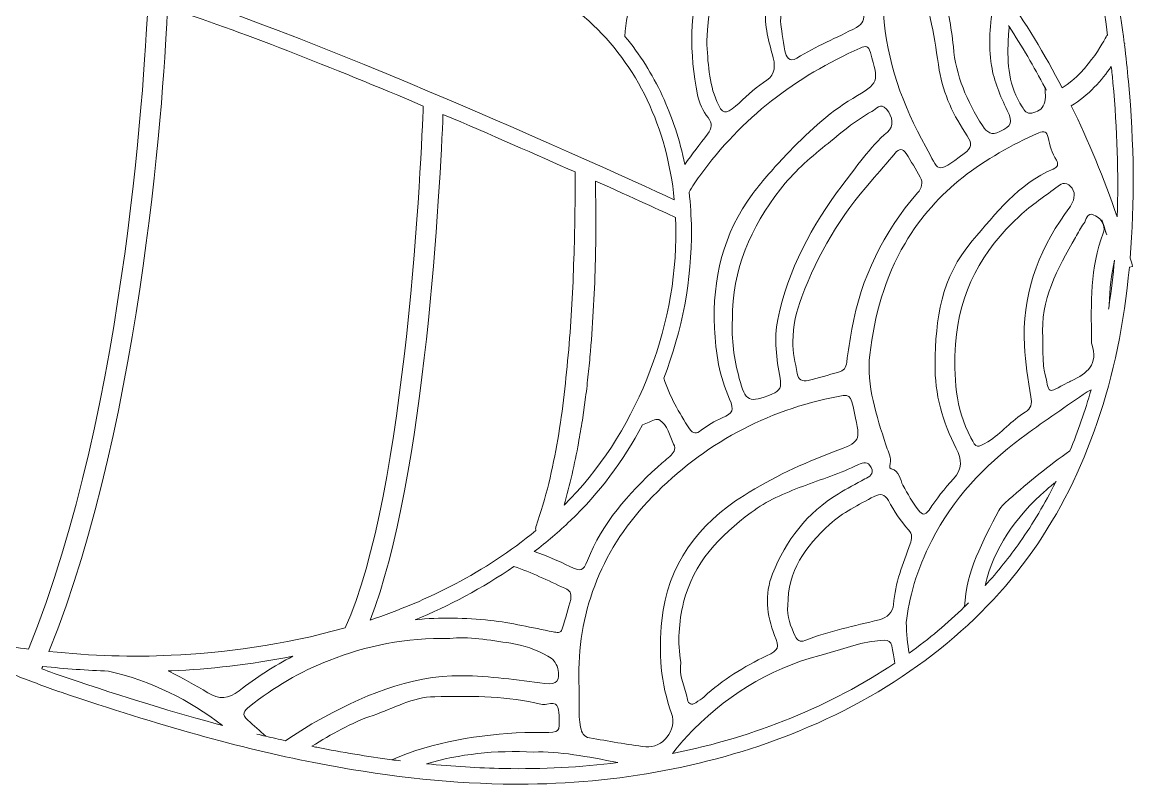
# Model space of a CAD drawing. Extents: x 783 to 8253, y -5949 to -71.
# Drawn here: x 4714 to 5233, y -1868 to -1513 of the extents above; entities that cross this region are included whole.
import ezdxf

# ---------------------------------------------------------------- set-up
doc = ezdxf.new("R2010")
doc.units = 0
doc.header["$MEASUREMENT"] = 0
doc.layers.add('Layer 1', color=7, linetype='Continuous')

# ---------------------------------------------------------------- blocks, each defined once
blk = doc.blocks.new('block 16')
at = {"layer": 'Layer 1', "lineweight": 0}
for points, knots in [([(5230.22, -1540.78), (5229.69, -1535.07), (5229.07, -1529.38), (5228.37, -1523.72), (5228.37, -1523.71), (5228.37, -1523.7), (5228.37, -1523.7), (5228.5, -1523.43), (5228.59, -1523.25), (5228.62, -1523.18), (5228.62, -1523.18), (5228.28, -1523.02), (5228.28, -1523.02), (5228.28, -1523.02), (5228.28, -1523.02), (5228.28, -1523.02), (5224, -1489.08), (5216.55, -1456.44), (5206.24, -1426.41), (5206.24, -1426.41), (5206.24, -1426.41), (5206.24, -1426.41), (5206.49, -1425.27), (5206.64, -1424.54), (5206.68, -1424.31), (5206.68, -1424.31), (5205.41, -1424.06), (5205.41, -1424.06), (5205.41, -1424.06), (5205.41, -1424.06), (5205.41, -1424.06), (5200.73, -1410.61), (5195.45, -1397.71), (5189.65, -1385.46), (5164.9, -1333.27), (5130.93, -1293.08), (5088.68, -1265.98), (5049.99, -1241.17), (5002.98, -1226.69), (4948.95, -1222.91), (4904.72, -1219.83), (4854.52, -1223.86), (4799.74, -1234.93), (4768.93, -1241.16), (4737.88, -1248.98), (4707.84, -1256.54), (4684.22, -1262.49), (4660.29, -1268.51), (4636.16, -1273.84), (4636.16, -1273.84), (4645.8, -1180.82), (4645.8, -1180.82), (4691.9, -1181.34), (4738.82, -1176.98), (4783.63, -1163.49), (4827.48, -1150.3), (4867.66, -1127.73), (4899.83, -1098.21), (4907.71, -1090.99), (4915, -1083.42), (4921.67, -1075.56), (4936.87, -1076.61), (4947.27, -1076.92), (4948.79, -1076.96), (4950.69, -1077.02), (4952.6, -1076.21), (4953.9, -1074.76), (4955.21, -1073.31), (4955.82, -1071.37), (4955.57, -1069.43), (4955.14, -1066.2), (4954.64, -1062.94), (4954.06, -1059.71), (4952.67, -1051.9), (4950.81, -1044.15), (4948.51, -1036.48), (4949.62, -1034.46), (4950.67, -1032.42), (4951.69, -1030.37), (4951.81, -1030.26), (4951.91, -1030.18), (4951.96, -1030.14), (4951.96, -1030.14), (4951.85, -1030.02), (4951.85, -1030.02), (4958.8, -1016.04), (4964.08, -1001.54), (4967.53, -986.71), (4982.82, -920.82), (4962.45, -847.13), (4914.34, -794.37), (4869.13, -744.8), (4802.04, -714.92), (4730.28, -712.42), (4723.76, -712.19), (4716.95, -712.11), (4710.36, -712.04), (4685.99, -711.79), (4661.1, -711.51), (4640.49, -704.05), (4640.49, -704.05), (4640.49, -566.35), (4640.49, -566.35), (4660.45, -551.04), (4684.11, -540.7), (4706.99, -531.46), (4707.09, -531.5), (4707.19, -531.54), (4707.29, -531.58), (4714.42, -534.45), (4721.45, -535.71), (4728.37, -535.71), (4762.03, -535.71), (4792.87, -505.7), (4816.49, -482.73), (4823.99, -475.43), (4831.09, -468.54), (4837.36, -463.44), (4847.46, -455.21), (4858.57, -448.23), (4870.32, -440.84), (4893.77, -426.1), (4918.03, -410.85), (4938.59, -383.33), (4947.11, -371.91), (4950.08, -360.22), (4947.39, -348.59), (4943.78, -333.01), (4930.83, -321.24), (4921.52, -314.55), (4922.37, -313.99), (4923.24, -313.44), (4924.13, -312.92), (4927.41, -310.9), (4930.9, -309.15), (4934.44, -307.46), (4941.55, -304.19), (4949.1, -301.67), (4956.86, -299.98), (4958.79, -299.46), (4960.76, -299.19), (4962.73, -298.85), (4962.73, -298.85), (4965.67, -298.33), (4965.67, -298.33), (4966.66, -298.15), (4967.66, -298.1), (4968.66, -297.98), (4969.76, -297.88), (4970.88, -297.74), (4971.99, -297.64), (4971.99, -297.64), (4972, -297.82), (4972, -297.82), (4975.22, -297.61), (4978.43, -297.36), (4981.65, -297.12), (4983.34, -297.06), (4985.03, -297.16), (4986.73, -297.2), (4988.78, -297.29), (4990.73, -297.29), (4992.85, -297.44), (4992.85, -297.44), (5005.55, -298.29), (5005.55, -298.29), (5022.5, -299.38), (5039.49, -300.35), (5056.52, -300.5), (5065.05, -300.57), (5073.58, -300.43), (5082.09, -299.73), (5090.56, -298.99), (5099.13, -297.78), (5107.07, -294.75), (5098.87, -296.97), (5090.4, -297.3), (5082, -297.2), (5073.59, -297.05), (5065.19, -296.34), (5056.82, -295.44), (5048.71, -294.56), (5040.61, -293.48), (5032.53, -292.3), (5040.87, -291.32), (5049.19, -290.25), (5057.48, -288.97), (5057.48, -288.97), (5064.54, -287.82), (5064.54, -287.82), (5064.54, -287.82), (5071.58, -286.49), (5071.58, -286.49), (5073.93, -286.02), (5076.24, -285.47), (5078.57, -284.95), (5080.89, -284.4), (5083.18, -283.68), (5085.46, -283.06), (5083.1, -283.42), (5080.78, -283.87), (5078.43, -284.15), (5076.06, -284.39), (5073.71, -284.68), (5071.36, -284.88), (5071.36, -284.88), (5064.26, -285.4), (5064.26, -285.4), (5064.26, -285.4), (5057.16, -285.73), (5057.16, -285.73), (5047.68, -286.09), (5038.2, -286.24), (5028.72, -286.21), (5019.24, -286.18), (5009.76, -286.04), (5000.28, -285.8), (4996.78, -285.71), (4993.28, -285.6), (4989.79, -285.48), (4989.08, -285.4), (4988.38, -285.31), (4987.7, -285.21), (4985.5, -284.93), (4983.3, -284.56), (4981.08, -284.49), (4981.08, -284.49), (4974.42, -284.08), (4974.42, -284.08), (4972.2, -284.03), (4969.98, -284.08), (4967.74, -284.08), (4966.62, -284.11), (4965.5, -284.05), (4964.38, -284.13), (4964.38, -284.13), (4961.04, -284.37), (4961.04, -284.37), (4958.8, -284.55), (4956.55, -284.64), (4954.34, -284.99), (4945.41, -286.02), (4936.53, -288.01), (4927.91, -290.96), (4923.63, -292.5), (4919.35, -294.13), (4915.2, -296.16), (4913.23, -297.05), (4911.31, -298.08), (4909.38, -299.13), (4909.28, -298.82), (4909.19, -298.51), (4909.1, -298.19), (4908.18, -295.13), (4907.25, -292.02), (4906.3, -288.81), (4902.16, -274.63), (4894.54, -265.36), (4883.65, -261.25), (4860.64, -252.54), (4831.76, -270.51), (4830.55, -271.29), (4830.55, -271.29), (4830.21, -271.5), (4830.21, -271.5), (4830.21, -271.5), (4829.93, -271.79), (4829.93, -271.79), (4807.28, -294.43), (4745.24, -297.84), (4740.29, -298.06), (4692.87, -291.47), (4660.82, -304.25), (4640.49, -319.02), (4640.49, -319.02), (4640.49, -256.12), (4640.49, -256.12), (4659.57, -248.37), (4675.39, -236.04), (4685.18, -220.9), (4689.44, -214.31), (4690.72, -208.58), (4689.08, -203.4), (4687.43, -198.14), (4683.15, -194.7), (4678, -191.95), (4678, -191.95), (4678.04, -191.87), (4678.04, -191.87), (4677.71, -191.7), (4676.08, -190.9), (4673.31, -189.72), (4671.58, -188.97), (4669.83, -188.25), (4668.08, -187.55), (4665.06, -186.32), (4661.94, -185.06), (4659.25, -183.68), (4637.5, -172.54), (4631.21, -152.87), (4624.73, -126.32), (4615.37, -88.04), (4577.75, -72.74), (4545.66, -71.17), (4545.66, -71.17), (4545.41, -71.16), (4545.41, -71.16), (4545.41, -71.16), (4545.16, -71.17), (4545.16, -71.17), (4513.07, -72.74), (4475.45, -88.04), (4466.09, -126.32), (4459.61, -152.87), (4453.32, -172.54), (4431.56, -183.68), (4428.87, -185.06), (4425.76, -186.32), (4422.74, -187.55), (4420.98, -188.25), (4419.21, -188.97), (4417.48, -189.73), (4414.72, -190.91), (4413.11, -191.71), (4412.78, -191.87), (4412.78, -191.87), (4412.82, -191.95), (4412.82, -191.95), (4407.66, -194.7), (4403.39, -198.14), (4401.74, -203.4), (4400.1, -208.58), (4401.38, -214.31), (4405.64, -220.9), (4415.43, -236.04), (4431.24, -248.37), (4450.33, -256.12), (4450.33, -256.12), (4450.33, -480.53), (4450.33, -480.53), (4438.11, -494.77), (4426.82, -509.93), (4416.85, -526.1), (4389.87, -569.82), (4375.64, -618.34), (4374.6, -664.63), (4374.6, -664.63), (4373.91, -665.16), (4373.91, -665.16), (4374, -665.28), (4374.24, -665.57), (4374.59, -666), (4374.24, -686.38), (4376.45, -706.32), (4381.27, -725.2), (4381.34, -725.41), (4381.39, -725.62), (4381.45, -725.84), (4385.68, -742.15), (4391.82, -757.67), (4399.97, -771.99), (4407.08, -784.49), (4415.37, -795.8), (4424.48, -806.02), (4415.73, -810.44), (4407.04, -815.7), (4399.97, -823.02), (4392.42, -830.85), (4389, -842.15), (4389.78, -856.58), (4389.98, -860.2), (4390.38, -863.78), (4390.77, -867.23), (4391.19, -870.93), (4391.59, -874.42), (4391.74, -877.91), (4391.77, -878.58), (4391.74, -879.09), (4391.67, -879.47), (4391.46, -879.4), (4391.19, -879.31), (4390.86, -879.17), (4361.93, -867), (4334.15, -845.38), (4316.6, -821.35), (4316.32, -820.96), (4315.99, -820.44), (4315.62, -819.84), (4313.11, -815.95), (4309.33, -810.06), (4303.31, -809.16), (4300.36, -808.72), (4297.4, -809.62), (4294.98, -811.68), (4291.77, -814.42), (4290.74, -818.27), (4290.2, -820.35), (4285.4, -838.44), (4283.57, -857.05), (4284.71, -875.7), (4261.42, -889.28), (4235.15, -905.59), (4212.1, -927.32), (4171.43, -965.66), (4145.37, -1011.43), (4136.75, -1059.71), (4136.18, -1062.92), (4135.67, -1066.19), (4135.25, -1069.43), (4135, -1071.37), (4135.61, -1073.31), (4136.91, -1074.76), (4138.22, -1076.21), (4140.08, -1077.02), (4142.04, -1076.96), (4143.34, -1076.92), (4151.17, -1076.69), (4162.98, -1075.97), (4133.49, -1128.73), (4121.21, -1190.2), (4129.64, -1248.92), (4137.74, -1305.38), (4164.93, -1359.55), (4208.31, -1405.55), (4210.04, -1407.4), (4211.82, -1409.22), (4213.61, -1411.05), (4199.09, -1407.73), (4161.01, -1400.86), (4112, -1406.02), (4075.8, -1409.84), (4041.23, -1419.5), (4009.27, -1434.76), (3978.41, -1449.5), (3949.95, -1469.49), (3924.34, -1494.4), (3924.34, -1494.4), (3921.75, -1494.15), (3921.75, -1494.15), (3921.72, -1494.43), (3921.62, -1495.47), (3921.5, -1497.18), (3914.96, -1503.68), (3908.62, -1510.5), (3902.47, -1517.64), (3873.55, -1551.23), (3850.93, -1587.34), (3835.05, -1624.74), (3835.05, -1624.74), (3835.05, -1624.74), (3835.05, -1624.74), (3835.05, -1624.74), (3832.51, -1624.88), (3832.51, -1624.88), (3832.53, -1625.24), (3832.63, -1626.97), (3832.93, -1629.85), (3811.58, -1682.24), (3803.4, -1737.04), (3809.51, -1790.93), (3811.17, -1805.69), (3813.9, -1820.3), (3817.66, -1834.69), (3817.66, -1834.69), (3816.62, -1835.63), (3816.62, -1835.63), (3816.66, -1835.68), (3817.29, -1836.37), (3818.41, -1837.55), (3818.41, -1837.56), (3818.41, -1837.56), (3818.41, -1837.56), (3835.54, -1900.82), (3872.61, -1960.1), (3927.82, -2012.63), (3927.82, -2012.63), (3927.02, -2014.11), (3927.02, -2014.11), (3927.39, -2014.31), (3929.2, -2015.27), (3932.23, -2016.77), (3932.23, -2016.77), (3932.23, -2016.77), (3932.23, -2016.77), (3947.2, -2030.68), (3963.47, -2044.1), (3980.98, -2056.98), (4027.07, -2090.89), (4078.7, -2115.76), (4135.38, -2131.45), (4135.38, -2131.45), (4135.49, -2133.31), (4135.49, -2133.31), (4135.83, -2133.29), (4137.62, -2133.18), (4140.63, -2132.88), (4140.64, -2132.88), (4140.66, -2132.89), (4140.67, -2132.89), (4187.27, -2145.25), (4237.26, -2151.46), (4290.38, -2151.46), (4290.38, -2151.46), (4291.99, -2151.46), (4291.99, -2151.46), (4356.27, -2151.3), (4413.35, -2142.12), (4455.86, -2133.02), (4459.15, -2230.38), (4460.55, -2318.09), (4459.94, -2390.35), (4436.78, -2418.62), (4421.76, -2453.25), (4420.62, -2497.44), (4420.47, -2503.08), (4420.58, -2508.63), (4420.91, -2514.1), (4420.93, -2514.43), (4420.94, -2514.75), (4420.97, -2515.09), (4423.73, -2557.79), (4440.13, -2595.35), (4457.78, -2624.16), (4463.51, -2706.16), (4478.51, -2770.72), (4492.47, -2815.49), (4514.84, -2887.22), (4538.83, -2924.29), (4539.84, -2925.83), (4539.84, -2925.85), (4539.86, -2925.86), (4539.86, -2925.86), (4539.9, -2925.91), (4539.92, -2925.95), (4539.96, -2925.99), (4540.16, -2926.29), (4540.38, -2926.55), (4540.62, -2926.79), (4540.68, -2926.86), (4540.73, -2926.91), (4540.79, -2926.98), (4541.08, -2927.26), (4541.39, -2927.5), (4541.72, -2927.72), (4541.73, -2927.74), (4541.75, -2927.75), (4541.76, -2927.75), (4541.81, -2927.79), (4541.87, -2927.82), (4541.92, -2927.84), (4542.11, -2927.96), (4542.29, -2928.07), (4542.49, -2928.16), (4542.6, -2928.22), (4542.71, -2928.26), (4542.81, -2928.31), (4542.97, -2928.38), (4543.14, -2928.44), (4543.3, -2928.5), (4543.44, -2928.54), (4543.56, -2928.58), (4543.68, -2928.62), (4543.84, -2928.66), (4544.01, -2928.68), (4544.17, -2928.72), (4544.3, -2928.74), (4544.42, -2928.78), (4544.54, -2928.79), (4544.77, -2928.81), (4544.98, -2928.83), (4545.21, -2928.83), (4545.28, -2928.83), (4545.34, -2928.84), (4545.41, -2928.84), (4545.7, -2928.84), (4545.99, -2928.83), (4546.29, -2928.79), (4546.38, -2928.78), (4546.47, -2928.75), (4546.57, -2928.74), (4546.77, -2928.7), (4546.97, -2928.66), (4547.17, -2928.6), (4547.26, -2928.58), (4547.37, -2928.54), (4547.46, -2928.51), (4547.66, -2928.44), (4547.85, -2928.38), (4548.04, -2928.3), (4548.12, -2928.26), (4548.2, -2928.22), (4548.3, -2928.18), (4548.51, -2928.07), (4548.72, -2927.95), (4548.92, -2927.83), (4548.96, -2927.8), (4549.02, -2927.79), (4549.06, -2927.76), (4549.07, -2927.75), (4549.07, -2927.74), (4549.08, -2927.72), (4549.42, -2927.51), (4549.74, -2927.26), (4550.03, -2926.96), (4550.03, -2926.96), (4550.19, -2926.8), (4550.19, -2926.8), (4550.43, -2926.55), (4550.67, -2926.27), (4550.87, -2925.98), (4550.89, -2925.94), (4550.92, -2925.91), (4550.95, -2925.87), (4550.96, -2925.86), (4550.97, -2925.85), (4550.97, -2925.83), (4551.99, -2924.29), (4575.98, -2887.22), (4598.35, -2815.49), (4598.82, -2813.99), (4599.29, -2812.45), (4599.76, -2810.91), (4609.37, -2835.49), (4614.31, -2864.6), (4603.14, -2892.37), (4603.14, -2892.37), (4592.33, -2919.25), (4592.33, -2919.25), (4592.33, -2919.25), (4609.43, -2895.86), (4609.43, -2895.86), (4638.4, -2856.18), (4631.48, -2801.32), (4615.34, -2763.21), (4614.74, -2761.79), (4614.11, -2760.38), (4613.48, -2758.97), (4628.3, -2693.72), (4639.79, -2605.18), (4633.83, -2496.58), (4632.41, -2470.61), (4631.48, -2440.18), (4631.04, -2405.92), (4653.29, -2396.02), (4675.28, -2388.39), (4694.42, -2382.32), (4714.54, -2375.94), (4735.84, -2370.8), (4756.45, -2365.84), (4788, -2358.25), (4820.62, -2350.39), (4850.53, -2337.76), (4879.43, -2325.53), (4908.07, -2306.56), (4933.2, -2283.16), (4933.22, -2283.15), (4933.23, -2283.13), (4933.25, -2283.11), (4933.87, -2282.78), (4934.5, -2282.46), (4935.11, -2282.12), (4935.11, -2282.12), (4934.84, -2281.63), (4934.84, -2281.63), (4941.21, -2275.63), (4947.37, -2269.32), (4953.22, -2262.76), (5010.75, -2198.44), (5020.85, -2117.36), (4982.58, -2044.41), (4982.58, -2044.41), (4982.58, -2044.4), (4982.58, -2044.4), (4982.62, -2044.18), (4982.65, -2044.01), (4982.66, -2043.94), (4982.66, -2043.94), (4982.31, -2043.88), (4982.31, -2043.88), (4976.81, -2033.46), (4970.32, -2023.23), (4962.85, -2013.21), (4936.79, -1978.34), (4904.53, -1949.9), (4868.18, -1929.21), (4868.18, -1929.21), (4868.17, -1929.2), (4868.17, -1929.2), (4868.13, -1929.03), (4868.1, -1928.9), (4868.08, -1928.84), (4868.08, -1928.84), (4867.7, -1928.93), (4867.7, -1928.93), (4867.7, -1928.93), (4867.69, -1928.93), (4867.69, -1928.93), (4838.73, -1912.51), (4807.16, -1901.01), (4774.08, -1895.07), (4770.93, -1894.51), (4767.77, -1893.99), (4764.62, -1893.51), (4764.07, -1893.3), (4763.37, -1893.08), (4762.52, -1892.95), (4761.67, -1892.82), (4760.93, -1892.82), (4760.34, -1892.86), (4722.77, -1887.5), (4684.42, -1887.45), (4646.08, -1889.74), (4647.78, -1859.82), (4649.56, -1830.6), (4651.4, -1802.27), (4652.5, -1802.57), (4653.58, -1802.83), (4654.61, -1803.1), (4658.45, -1804.07), (4662.22, -1804.36), (4665.87, -1804.66), (4669.17, -1804.91), (4672.3, -1805.15), (4675.35, -1805.88), (4677.02, -1806.27), (4678.69, -1806.71), (4680.33, -1807.19), (4680.33, -1807.19), (4680.52, -1806.53), (4680.52, -1806.53), (4680.52, -1806.53), (4680.37, -1807.19), (4680.37, -1807.19), (4690.85, -1810.08), (4701.46, -1814.19), (4711.74, -1818.17), (4718.48, -1820.78), (4725.44, -1823.48), (4732.3, -1825.8), (4779.04, -1841.59), (4815.37, -1851.7), (4850.1, -1858.56), (4881.46, -1864.76), (4910.39, -1868.04), (4938.55, -1868.6), (4941.01, -1868.64), (4943.46, -1868.66), (4945.91, -1868.66), (4991.92, -1868.66), (5036.99, -1860.1), (5076.74, -1843.78), (5122.59, -1824.95), (5160.22, -1795.92), (5185.57, -1759.84), (5210.69, -1724.09), (5225.76, -1679.79), (5230.67, -1627.53), (5230.67, -1627.53), (5232.18, -1627.11), (5232.18, -1627.11), (5231.8, -1625.82), (5231.43, -1624.53), (5231.05, -1623.25), (5233.18, -1597.62), (5232.91, -1570.11), (5230.22, -1540.78)], [0, 0, 0, 0, 1, 1, 1, 2, 2, 2, 3, 3, 3, 4, 4, 4, 5, 5, 5, 6, 6, 6, 7, 7, 7, 8, 8, 8, 9, 9, 9, 10, 10, 10, 11, 11, 11, 12, 12, 12, 13, 13, 13, 14, 14, 14, 15, 15, 15, 16, 16, 16, 17, 17, 17, 18, 18, 18, 19, 19, 19, 20, 20, 20, 21, 21, 21, 22, 22, 22, 23, 23, 23, 24, 24, 24, 25, 25, 25, 26, 26, 26, 27, 27, 27, 28, 28, 28, 29, 29, 29, 30, 30, 30, 31, 31, 31, 32, 32, 32, 33, 33, 33, 34, 34, 34, 35, 35, 35, 36, 36, 36, 37, 37, 37, 38, 38, 38, 39, 39, 39, 40, 40, 40, 41, 41, 41, 42, 42, 42, 43, 43, 43, 44, 44, 44, 45, 45, 45, 46, 46, 46, 47, 47, 47, 48, 48, 48, 49, 49, 49, 50, 50, 50, 51, 51, 51, 52, 52, 52, 53, 53, 53, 54, 54, 54, 55, 55, 55, 56, 56, 56, 57, 57, 57, 58, 58, 58, 59, 59, 59, 60, 60, 60, 61, 61, 61, 62, 62, 62, 63, 63, 63, 64, 64, 64, 65, 65, 65, 66, 66, 66, 67, 67, 67, 68, 68, 68, 69, 69, 69, 70, 70, 70, 71, 71, 71, 72, 72, 72, 73, 73, 73, 74, 74, 74, 75, 75, 75, 76, 76, 76, 77, 77, 77, 78, 78, 78, 79, 79, 79, 80, 80, 80, 81, 81, 81, 82, 82, 82, 83, 83, 83, 84, 84, 84, 85, 85, 85, 86, 86, 86, 87, 87, 87, 88, 88, 88, 89, 89, 89, 90, 90, 90, 91, 91, 91, 92, 92, 92, 93, 93, 93, 94, 94, 94, 95, 95, 95, 96, 96, 96, 97, 97, 97, 98, 98, 98, 99, 99, 99, 100, 100, 100, 101, 101, 101, 102, 102, 102, 103, 103, 103, 104, 104, 104, 105, 105, 105, 106, 106, 106, 107, 107, 107, 108, 108, 108, 109, 109, 109, 110, 110, 110, 111, 111, 111, 112, 112, 112, 113, 113, 113, 114, 114, 114, 115, 115, 115, 116, 116, 116, 117, 117, 117, 118, 118, 118, 119, 119, 119, 120, 120, 120, 121, 121, 121, 122, 122, 122, 123, 123, 123, 124, 124, 124, 125, 125, 125, 126, 126, 126, 127, 127, 127, 128, 128, 128, 129, 129, 129, 130, 130, 130, 131, 131, 131, 132, 132, 132, 133, 133, 133, 134, 134, 134, 135, 135, 135, 136, 136, 136, 137, 137, 137, 138, 138, 138, 139, 139, 139, 140, 140, 140, 141, 141, 141, 142, 142, 142, 143, 143, 143, 144, 144, 144, 145, 145, 145, 146, 146, 146, 147, 147, 147, 148, 148, 148, 149, 149, 149, 150, 150, 150, 151, 151, 151, 152, 152, 152, 153, 153, 153, 154, 154, 154, 155, 155, 155, 156, 156, 156, 157, 157, 157, 158, 158, 158, 159, 159, 159, 160, 160, 160, 161, 161, 161, 162, 162, 162, 163, 163, 163, 164, 164, 164, 165, 165, 165, 166, 166, 166, 167, 167, 167, 168, 168, 168, 169, 169, 169, 170, 170, 170, 171, 171, 171, 172, 172, 172, 173, 173, 173, 174, 174, 174, 175, 175, 175, 176, 176, 176, 177, 177, 177, 178, 178, 178, 179, 179, 179, 180, 180, 180, 181, 181, 181, 182, 182, 182, 183, 183, 183, 184, 184, 184, 185, 185, 185, 186, 186, 186, 187, 187, 187, 188, 188, 188, 189, 189, 189, 190, 190, 190, 191, 191, 191, 192, 192, 192, 193, 193, 193, 194, 194, 194, 195, 195, 195, 196, 196, 196, 197, 197, 197, 198, 198, 198, 199, 199, 199, 200, 200, 200, 201, 201, 201, 202, 202, 202, 203, 203, 203, 204, 204, 204, 205, 205, 205, 206, 206, 206, 207, 207, 207, 208, 208, 208, 209, 209, 209, 210, 210, 210, 211, 211, 211, 212, 212, 212, 213, 213, 213, 214, 214, 214, 215, 215, 215, 216, 216, 216, 217, 217, 217, 218, 218, 218, 219, 219, 219, 220, 220, 220, 221, 221, 221, 222, 222, 222, 223, 223, 223, 224, 224, 224, 225, 225, 225, 226, 226, 226, 227, 227, 227, 228, 228, 228, 229, 229, 229, 230, 230, 230, 231, 231, 231, 232, 232, 232, 233, 233, 233, 234, 234, 234, 235, 235, 235, 236, 236, 236, 237, 237, 237, 238, 238, 238, 239, 239, 239, 240, 240, 240, 241, 241, 241, 242, 242, 242, 243, 243, 243, 244, 244, 244, 245, 245, 245, 246, 246, 246, 247, 247, 247, 248, 248, 248, 249, 249, 249, 250, 250, 250, 251, 251, 251, 252, 252, 252, 253, 253, 253, 254, 254, 254, 255, 255, 255, 255]), ([(5081.61, -1426), (5071.18, -1435.19), (5060.85, -1444.5), (5052.12, -1455.35), (5043.79, -1465.68), (5037.04, -1476.73), (5032.13, -1489.38), (5024.69, -1508.59), (5025.59, -1527.61), (5029.12, -1547.05), (5029.84, -1550.99), (5031.76, -1554.52), (5034.11, -1557.69), (5036.19, -1560.47), (5035.87, -1562.73), (5033.86, -1565.34), (5030.27, -1570.03), (5026.71, -1574.76), (5023.2, -1579.51), (5020.91, -1568.18), (5017.39, -1557.42), (5012.72, -1547.41), (5008.06, -1537.4), (5002.22, -1528.13), (4995.33, -1519.78), (4995.51, -1506.81), (5001.39, -1493.42), (5008.03, -1480.03), (5018.64, -1458.69), (5034.49, -1442.13), (5053.05, -1427.77), (5059, -1423.18), (5064.5, -1418.09), (5069.95, -1412.95), (5074.59, -1415.71), (5079.17, -1418.6), (5083.67, -1421.62), (5084.39, -1423.68), (5082.97, -1424.8), (5081.61, -1426)], [0, 0, 0, 0, 1, 1, 1, 2, 2, 2, 3, 3, 3, 4, 4, 4, 5, 5, 5, 6, 6, 6, 7, 7, 7, 8, 8, 8, 9, 9, 9, 10, 10, 10, 11, 11, 11, 12, 12, 12, 13, 13, 13, 13]), ([(5094.3, -1440.59), (5090.73, -1445.39), (5087.08, -1450.15), (5083.06, -1454.58), (5069.53, -1469.48), (5063.62, -1487.54), (5061.09, -1506.98), (5060.08, -1514.84), (5062.61, -1522.36), (5064.47, -1529.82), (5065.82, -1535.15), (5064.62, -1538.57), (5060, -1541.36), (5055.11, -1544.32), (5051.28, -1548.63), (5046.95, -1552.32), (5042.1, -1556.46), (5040.72, -1556.13), (5038.16, -1550.11), (5034.43, -1541.36), (5034.02, -1532.03), (5033.48, -1521.9), (5034.25, -1494.05), (5047.02, -1470.93), (5066.43, -1450.89), (5072.71, -1444.4), (5080, -1439.06), (5086.86, -1433.22), (5088.48, -1431.82), (5089.93, -1430.87), (5091.45, -1433.19), (5092.93, -1435.45), (5097.04, -1436.92), (5094.3, -1440.59)], [0, 0, 0, 0, 1, 1, 1, 2, 2, 2, 3, 3, 3, 4, 4, 4, 5, 5, 5, 6, 6, 6, 7, 7, 7, 8, 8, 8, 9, 9, 9, 10, 10, 10, 11, 11, 11, 11]), ([(5202.94, -1439.58), (5210.82, -1464.52), (5216.73, -1491.2), (5220.5, -1519.3), (5220.5, -1519.3), (5220.21, -1519.16), (5220.21, -1519.16), (5220.12, -1519.34), (5211.96, -1536.08), (5199.34, -1543.84), (5199.34, -1543.84), (5199.34, -1543.84), (5199.34, -1543.84), (5191.14, -1528.06), (5182.05, -1513.11), (5172.13, -1499.09), (5187.96, -1485.7), (5197.97, -1457.29), (5202.93, -1439.57), (5202.93, -1439.58), (5202.94, -1439.58), (5202.94, -1439.58)], [0, 0, 0, 0, 1, 1, 1, 2, 2, 2, 3, 3, 3, 4, 4, 4, 5, 5, 5, 6, 6, 6, 7, 7, 7, 7]), ([(5106.67, -1508.33), (5107.07, -1511.88), (5106.46, -1513.89), (5103.3, -1515.6), (5094.14, -1520.55), (5084.41, -1524.4), (5075.52, -1529.9), (5071.94, -1532.12), (5070.48, -1529.29), (5069.95, -1526.57), (5068.91, -1521.31), (5068.35, -1515.96), (5067.88, -1512.78), (5069.05, -1492.35), (5076.42, -1476.49), (5087.43, -1462.18), (5091.56, -1456.81), (5096.24, -1451.87), (5100.62, -1446.69), (5102.54, -1444.43), (5104.7, -1445.29), (5106.63, -1446.29), (5109.52, -1447.77), (5112.99, -1449.12), (5112.43, -1453.36), (5112.13, -1455.69), (5111.45, -1458.01), (5110.62, -1460.21), (5104.72, -1475.88), (5104.86, -1492.07), (5106.67, -1508.33)], [0, 0, 0, 0, 1, 1, 1, 2, 2, 2, 3, 3, 3, 4, 4, 4, 5, 5, 5, 6, 6, 6, 7, 7, 7, 8, 8, 8, 9, 9, 9, 10, 10, 10, 10]), ([(5122.26, -1452.34), (5128.24, -1457.92), (5134.03, -1463.76), (5139.62, -1469.87), (5134.87, -1483.95), (5134.92, -1498.74), (5138.35, -1514.04), (5139.93, -1521.12), (5140.8, -1528.35), (5141.99, -1535.52), (5143.88, -1546.81), (5148.69, -1556.92), (5155.04, -1566.25), (5157.48, -1569.86), (5157.01, -1571.91), (5153.64, -1574.41), (5139.9, -1584.66), (5142.02, -1582.76), (5135.64, -1571.24), (5124.95, -1551.95), (5117.32, -1531.42), (5115.99, -1508.99), (5115.63, -1502.87), (5113.89, -1496.85), (5114.16, -1492.5), (5114.28, -1477.61), (5118.08, -1464.8), (5122.26, -1452.34)], [0, 0, 0, 0, 1, 1, 1, 2, 2, 2, 3, 3, 3, 4, 4, 4, 5, 5, 5, 6, 6, 6, 7, 7, 7, 8, 8, 8, 9, 9, 9, 9]), ([(4849.14, -1474.3), (4902.04, -1471.26), (4947.95, -1484.85), (4978.44, -1512.56), (5001.13, -1533.17), (5015.03, -1562.44), (5018.32, -1595.98), (4980.93, -1578.79), (4812.56, -1502.28), (4753.39, -1491.51), (4784.72, -1483.54), (4816.85, -1476.13), (4849.14, -1474.3)], [0, 0, 0, 0, 1, 1, 1, 2, 2, 2, 3, 3, 3, 4, 4, 4, 4]), ([(5167.23, -1504.28), (5167.23, -1504.28), (5167.23, -1504.29), (5167.23, -1504.29), (5165.64, -1513.88), (5164.74, -1523.52), (5166.33, -1533.39), (5167.55, -1540.8), (5170.41, -1547.6), (5173.66, -1554.29), (5176.45, -1560.06), (5175.72, -1561.58), (5170.28, -1564.23), (5166.4, -1566.12), (5164.16, -1564.68), (5162.09, -1561.4), (5154.95, -1550.07), (5149.62, -1538.18), (5148.53, -1524.56), (5147.8, -1515.29), (5145.18, -1506.22), (5145.08, -1499.09), (5144.91, -1491.42), (5145.62, -1484.68), (5147.2, -1478.42), (5154.2, -1486.62), (5160.89, -1495.24), (5167.23, -1504.28)], [0, 0, 0, 0, 1, 1, 1, 2, 2, 2, 3, 3, 3, 4, 4, 4, 5, 5, 5, 6, 6, 6, 7, 7, 7, 8, 8, 8, 9, 9, 9, 9]), ([(4702.01, -1803.58), (4697.53, -1802.91), (4693.01, -1802.1), (4688.64, -1801.32), (4686.46, -1800.93), (4684.29, -1800.54), (4682.1, -1800.17), (4680.42, -1799.68), (4678.71, -1799.24), (4677.02, -1798.84), (4673.42, -1797.99), (4669.87, -1797.71), (4666.43, -1797.44), (4662.94, -1797.16), (4659.64, -1796.91), (4656.39, -1796.08), (4654.97, -1795.72), (4653.45, -1795.32), (4651.88, -1794.91), (4659.57, -1677.88), (4668.25, -1577.05), (4676.3, -1510.17), (4687.89, -1507.76), (4699.62, -1505.09), (4711.47, -1502.19), (4720.57, -1499.95), (4729.8, -1497.57), (4738.73, -1495.27), (4739.77, -1495), (4740.81, -1494.73), (4741.83, -1494.47), (4741.83, -1494.47), (4741.83, -1497.48), (4741.83, -1497.48), (4748.65, -1497.48), (4759.37, -1499.75), (4772.74, -1503.63), (4771.76, -1527.23), (4763.4, -1693.12), (4716.94, -1805.63), (4712.07, -1805.03), (4707.11, -1804.35), (4702.01, -1803.58)], [0, 0, 0, 0, 1, 1, 1, 2, 2, 2, 3, 3, 3, 4, 4, 4, 5, 5, 5, 6, 6, 6, 7, 7, 7, 8, 8, 8, 9, 9, 9, 10, 10, 10, 11, 11, 11, 12, 12, 12, 13, 13, 13, 14, 14, 14, 14]), ([(4781.94, -1506.44), (4814.59, -1516.74), (4859.25, -1534.55), (4901.22, -1552.27), (4901.22, -1552.27), (4901.22, -1552.27), (4901.22, -1552.27), (4900.45, -1572.65), (4893.49, -1733.64), (4864.71, -1795.69), (4835.82, -1803.97), (4807.5, -1807.41), (4783.62, -1808.53), (4765.33, -1809.4), (4746.79, -1808.82), (4726.55, -1806.73), (4771.33, -1696.25), (4780.54, -1537.5), (4781.94, -1506.44)], [0, 0, 0, 0, 1, 1, 1, 2, 2, 2, 3, 3, 3, 4, 4, 4, 5, 5, 5, 6, 6, 6, 6]), ([(5174.3, -1514.76), (5174.4, -1514.91), (5174.51, -1515.07), (5174.6, -1515.21), (5174.6, -1515.23), (5174.6, -1515.23), (5174.6, -1515.24), (5180.51, -1524.35), (5186.09, -1533.85), (5191.3, -1543.72), (5191.3, -1543.72), (5191.3, -1543.68), (5191.3, -1543.68), (5191.51, -1544.08), (5191.73, -1544.48), (5191.94, -1544.89), (5191.73, -1544.51), (5191.51, -1544.12), (5191.3, -1543.72), (5191.34, -1544.85), (5191.41, -1545.98), (5191.51, -1547.12), (5191.65, -1548.49), (5191.33, -1549.98), (5190.89, -1551.31), (5189.99, -1554.03), (5187.68, -1555), (5185.09, -1555.56), (5182.66, -1556.08), (5181.77, -1554.29), (5180.71, -1552.72), (5174.36, -1543.29), (5173.62, -1532.52), (5174.14, -1521.79), (5174.24, -1519.59), (5174.4, -1517.4), (5174.6, -1515.24), (5174.51, -1515.08), (5174.4, -1514.92), (5174.3, -1514.76)], [0, 0, 0, 0, 1, 1, 1, 2, 2, 2, 3, 3, 3, 4, 4, 4, 5, 5, 5, 6, 6, 6, 7, 7, 7, 8, 8, 8, 9, 9, 9, 10, 10, 10, 11, 11, 11, 12, 12, 12, 13, 13, 13, 13]), ([(5013.42, -1679.31), (5022.01, -1657.07), (5026.6, -1633.16), (5026.32, -1609.67), (5026.26, -1603.81), (5025.89, -1598.06), (5025.23, -1592.43), (5026.76, -1589.88), (5028.42, -1587.37), (5030.21, -1584.88), (5049.81, -1557.69), (5074.97, -1538.65), (5105.08, -1525.24), (5107.69, -1524.08), (5108.93, -1524.21), (5109.82, -1527.29), (5113.89, -1541.38), (5113.93, -1541.28), (5101.66, -1548.69), (5089.84, -1555.82), (5079.89, -1565.22), (5070.44, -1575.17), (5065.02, -1580.88), (5059.8, -1586.7), (5055.05, -1593.08), (5041.04, -1611.87), (5036.06, -1632.87), (5037.08, -1655.9), (5037.59, -1667.4), (5039.43, -1678.44), (5044.09, -1689.02), (5046.38, -1694.21), (5045.77, -1695.55), (5040.65, -1697.8), (5037.15, -1699.35), (5033.87, -1701.2), (5030.89, -1703.57), (5028.76, -1705.26), (5027.04, -1705.37), (5025.42, -1702.86), (5020.52, -1695.33), (5016.13, -1687.63), (5013.42, -1679.31)], [0, 0, 0, 0, 1, 1, 1, 2, 2, 2, 3, 3, 3, 4, 4, 4, 5, 5, 5, 6, 6, 6, 7, 7, 7, 8, 8, 8, 9, 9, 9, 10, 10, 10, 11, 11, 11, 12, 12, 12, 13, 13, 13, 14, 14, 14, 14]), ([(5224.95, -1603.96), (5218.81, -1585.94), (5211.66, -1568.65), (5203.56, -1552.18), (5203.56, -1552.17), (5203.56, -1552.17), (5203.56, -1552.17), (5211.59, -1547.42), (5217.94, -1540), (5222.24, -1533.84), (5222.24, -1533.84), (5222.24, -1533.84), (5222.24, -1533.84), (5222.52, -1536.37), (5222.76, -1538.9), (5223, -1541.44), (5225.03, -1563.33), (5225.67, -1584.17), (5224.95, -1603.96)], [0, 0, 0, 0, 1, 1, 1, 2, 2, 2, 3, 3, 3, 4, 4, 4, 5, 5, 5, 6, 6, 6, 6]), ([(5067.68, -1679.2), (5068.41, -1683.16), (5067.85, -1685.17), (5063.85, -1686.75), (5053.29, -1690.96), (5051.52, -1690.27), (5048.65, -1679.35), (5046.28, -1670.29), (5044.82, -1661.12), (5045.49, -1651.8), (5045.18, -1628.68), (5054.03, -1608.86), (5067.83, -1591.14), (5073.79, -1583.47), (5081.05, -1576.88), (5088.79, -1570.75), (5095.83, -1565.17), (5102.42, -1559.06), (5110.46, -1554.88), (5112.58, -1553.77), (5114.51, -1550.51), (5117.33, -1553.79), (5120.4, -1557.3), (5120.88, -1561.75), (5117.81, -1564.4), (5109.46, -1571.62), (5103.22, -1580.64), (5096.7, -1589.28), (5082.51, -1608.05), (5071.36, -1628.54), (5066.58, -1651.89), (5064.73, -1660.99), (5066.02, -1670.19), (5067.68, -1679.2)], [0, 0, 0, 0, 1, 1, 1, 2, 2, 2, 3, 3, 3, 4, 4, 4, 5, 5, 5, 6, 6, 6, 7, 7, 7, 8, 8, 8, 9, 9, 9, 10, 10, 10, 11, 11, 11, 11]), ([(4910.41, -1556.16), (4932.81, -1565.7), (4954.13, -1575.06), (4972.02, -1583.03), (4972.11, -1596.46), (4971.97, -1610.04), (4971.46, -1623.52), (4971.01, -1637.66), (4970.32, -1651.8), (4969.05, -1665.86), (4967.71, -1679.9), (4966.4, -1693.96), (4963.95, -1707.78), (4961.54, -1721.59), (4958.53, -1735.31), (4953.81, -1748.27), (4953.81, -1748.27), (4954.03, -1747.78), (4954.03, -1747.78), (4953.78, -1748.28), (4953.64, -1748.83), (4953.63, -1749.46), (4953.63, -1749.73), (4953.67, -1750.03), (4953.73, -1750.34), (4929.93, -1769.95), (4903.14, -1783.21), (4876.4, -1792.09), (4876.39, -1792.09), (4876.38, -1792.09), (4876.38, -1792.09), (4902.34, -1726.53), (4909.2, -1586.66), (4910.41, -1556.16)], [0, 0, 0, 0, 1, 1, 1, 2, 2, 2, 3, 3, 3, 4, 4, 4, 5, 5, 5, 6, 6, 6, 7, 7, 7, 8, 8, 8, 9, 9, 9, 10, 10, 10, 11, 11, 11, 11]), ([(5125.04, -1729.23), (5123.49, -1726.55), (5123.7, -1722.61), (5119.53, -1721.56), (5118.28, -1721.24), (5119.24, -1719.27), (5119.2, -1718.06), (5119.4, -1715.25), (5117.81, -1712.94), (5117.03, -1710.4), (5112.77, -1696.68), (5107.87, -1683.01), (5109.56, -1668.31), (5111.68, -1649.96), (5116.5, -1632.51), (5125.98, -1616.34), (5140.56, -1591.46), (5162.77, -1576.17), (5188.37, -1564.81), (5190.85, -1563.72), (5192.26, -1564.15), (5192.78, -1566.89), (5193.5, -1570.63), (5194.46, -1574.27), (5196.59, -1577.51), (5197.8, -1579.39), (5197.16, -1580.82), (5195.15, -1581.67), (5178.77, -1588.61), (5168.56, -1602.23), (5157.36, -1615.18), (5142.79, -1632.03), (5140.24, -1651.79), (5139.98, -1672.64), (5139.81, -1686.71), (5143.54, -1699.73), (5149.88, -1712.12), (5152.47, -1717.18), (5152.98, -1721.56), (5148.54, -1726.19), (5144.31, -1730.63), (5140.72, -1735.71), (5137.23, -1740.77), (5135.26, -1743.63), (5134.08, -1742.91), (5132.31, -1740.85), (5129.32, -1737.32), (5127.35, -1733.18), (5125.04, -1729.23)], [0, 0, 0, 0, 1, 1, 1, 2, 2, 2, 3, 3, 3, 4, 4, 4, 5, 5, 5, 6, 6, 6, 7, 7, 7, 8, 8, 8, 9, 9, 9, 10, 10, 10, 11, 11, 11, 12, 12, 12, 13, 13, 13, 14, 14, 14, 15, 15, 15, 16, 16, 16, 16]), ([(5077.79, -1641.35), (5085.27, -1621.31), (5096.08, -1603.29), (5110.26, -1587.27), (5114.02, -1583.03), (5117.69, -1578.69), (5121.32, -1574.32), (5123.22, -1572.03), (5124.95, -1571.94), (5126.55, -1574.48), (5128.8, -1578.09), (5131.08, -1581.7), (5133.1, -1585.44), (5134.51, -1588.06), (5133.82, -1590.51), (5131.83, -1592.81), (5115.94, -1611.24), (5105.44, -1632.31), (5101.18, -1656.34), (5100.26, -1661.45), (5099.43, -1666.59), (5098.81, -1671.76), (5098.51, -1674.32), (5097.4, -1675.83), (5094.98, -1676.49), (5090.26, -1677.76), (5085.55, -1679.07), (5080.82, -1680.32), (5078, -1681.07), (5076.26, -1680.03), (5075.7, -1677.07), (5074.78, -1672.12), (5073.55, -1667.21), (5073.62, -1662.11), (5073.73, -1654.93), (5075.28, -1648.04), (5077.79, -1641.35)], [0, 0, 0, 0, 1, 1, 1, 2, 2, 2, 3, 3, 3, 4, 4, 4, 5, 5, 5, 6, 6, 6, 7, 7, 7, 8, 8, 8, 9, 9, 9, 10, 10, 10, 11, 11, 11, 12, 12, 12, 12]), ([(4975.46, -1698.83), (4975.46, -1698.83), (4976.94, -1688.15), (4976.94, -1688.15), (4977.48, -1684.59), (4977.78, -1681.01), (4978.19, -1677.44), (4978.58, -1673.87), (4978.95, -1670.3), (4979.21, -1666.73), (4980.46, -1652.43), (4981.16, -1638.12), (4981.55, -1623.81), (4981.78, -1611.62), (4981.81, -1599.48), (4981.5, -1587.26), (4981.51, -1587.27), (4981.52, -1587.27), (4981.53, -1587.27), (4999.44, -1595.29), (5012.86, -1601.44), (5018.9, -1604.22), (5018.97, -1606.06), (5019.07, -1607.9), (5019.08, -1609.76), (5019.64, -1657.05), (4999.69, -1706.1), (4966.9, -1738.49), (4966.89, -1738.5), (4966.88, -1738.51), (4966.87, -1738.52), (4969.69, -1728.94), (4971.82, -1719.22), (4973.64, -1709.49), (4974.24, -1705.94), (4974.9, -1702.39), (4975.46, -1698.83)], [0, 0, 0, 0, 1, 1, 1, 2, 2, 2, 3, 3, 3, 4, 4, 4, 5, 5, 5, 6, 6, 6, 7, 7, 7, 8, 8, 8, 9, 9, 9, 10, 10, 10, 11, 11, 11, 12, 12, 12, 12]), ([(5181.71, -1664.02), (5182.15, -1672.01), (5183.39, -1680), (5184.74, -1687.91), (5185.29, -1691.19), (5184.9, -1693.36), (5182.02, -1695.11), (5175.67, -1698.99), (5170.99, -1705.01), (5164.62, -1708.89), (5159.69, -1711.9), (5159.25, -1711.96), (5156.67, -1707.04), (5149.44, -1693.28), (5148.57, -1678.51), (5149.57, -1663.32), (5151.14, -1639.1), (5161.93, -1619.58), (5179.48, -1603.52), (5185.04, -1598.42), (5191.42, -1594.24), (5197.45, -1589.66), (5198.32, -1588.99), (5199.25, -1588.33), (5200.46, -1588.45), (5203.24, -1588.53), (5205.53, -1591.93), (5204.83, -1595.09), (5204.2, -1597.94), (5202.39, -1600.18), (5200.74, -1602.49), (5187.61, -1620.91), (5180.45, -1641.23), (5181.71, -1664.02)], [0, 0, 0, 0, 1, 1, 1, 2, 2, 2, 3, 3, 3, 4, 4, 4, 5, 5, 5, 6, 6, 6, 7, 7, 7, 8, 8, 8, 9, 9, 9, 10, 10, 10, 11, 11, 11, 11]), ([(5218.45, -1611.65), (5212.34, -1627.7), (5212.74, -1644.36), (5213.03, -1661.05), (5213.06, -1661.84), (5212.87, -1662.7), (5213.11, -1663.41), (5216.35, -1672.68), (5210.98, -1677.11), (5203.6, -1680.44), (5203.03, -1680.71), (5202.48, -1681.04), (5201.93, -1681.32), (5191.87, -1686.45), (5193.6, -1687.43), (5190.98, -1675.55), (5190.37, -1672.81), (5190.43, -1669.91), (5190.3, -1667.07), (5190.21, -1664.86), (5190.29, -1662.66), (5190.29, -1660.45), (5188.97, -1642.73), (5197.14, -1628.13), (5205.51, -1613.57), (5206.77, -1611.39), (5207.89, -1609.08), (5209.41, -1607.1), (5210.66, -1605.45), (5210.78, -1601.64), (5214.11, -1603.12), (5216.19, -1604.04), (5217.85, -1605.66), (5218.53, -1607.61), (5218.29, -1606.89), (5218.05, -1606.16), (5217.81, -1605.44), (5218.61, -1607.74), (5219.37, -1610.07), (5220.13, -1612.4), (5219.63, -1610.87), (5219.11, -1609.36), (5218.61, -1607.85), (5218.97, -1609.03), (5218.96, -1610.32), (5218.45, -1611.65)], [0, 0, 0, 0, 1, 1, 1, 2, 2, 2, 3, 3, 3, 4, 4, 4, 5, 5, 5, 6, 6, 6, 7, 7, 7, 8, 8, 8, 9, 9, 9, 10, 10, 10, 11, 11, 11, 12, 12, 12, 13, 13, 13, 14, 14, 14, 15, 15, 15, 15]), ([(5221.25, -1645.1), (5221.25, -1645.1), (5221.25, -1645.17), (5221.25, -1645.17), (5221.15, -1645.81), (5221.06, -1646.46), (5220.95, -1647.1), (5221.06, -1646.43), (5221.15, -1645.77), (5221.25, -1645.1), (5221.43, -1637.77), (5222.26, -1630.79), (5223.71, -1624.18), (5223.08, -1631.31), (5222.26, -1638.28), (5221.25, -1645.1)], [0, 0, 0, 0, 1, 1, 1, 2, 2, 2, 3, 3, 3, 4, 4, 4, 5, 5, 5, 5]), ([(5005.03, -1851.21), (4996.26, -1850.21), (4987.58, -1848.5), (4978.84, -1847.11), (4976.02, -1846.64), (4975.14, -1844.66), (4974.6, -1842.14), (4973.21, -1835.69), (4974.44, -1829.2), (4973.82, -1820.77), (4973.01, -1789.73), (4983.56, -1760.66), (5006.03, -1736.76), (5029.4, -1711.92), (5057.95, -1695.46), (5091.72, -1688.38), (5101.1, -1686.41), (5100.38, -1686.17), (5102.45, -1695.62), (5105.31, -1708.71), (5105.36, -1708.91), (5092.98, -1713.53), (5078.28, -1719), (5064.03, -1725.62), (5050.86, -1733.94), (5029.51, -1747.44), (5015.22, -1766.22), (5012.49, -1792.33), (5010.93, -1807.15), (5011.96, -1821.62), (5017.08, -1835.75), (5019.79, -1843.19), (5012.93, -1852.11), (5005.03, -1851.21)], [0, 0, 0, 0, 1, 1, 1, 2, 2, 2, 3, 3, 3, 4, 4, 4, 5, 5, 5, 6, 6, 6, 7, 7, 7, 8, 8, 8, 9, 9, 9, 10, 10, 10, 11, 11, 11, 11]), ([(5202.96, -1713.08), (5202.92, -1713.17), (5202.88, -1713.26), (5202.84, -1713.36), (5202.88, -1713.26), (5202.91, -1713.17), (5202.95, -1713.08), (5193.06, -1720.08), (5183.66, -1727.7), (5174.56, -1735.75), (5172.79, -1737.34), (5170.93, -1738.87), (5169.81, -1740.98), (5162.34, -1755.18), (5154.35, -1769.6), (5153.8, -1785.84), (5154.39, -1785.28), (5154.98, -1784.7), (5155.56, -1784.13), (5154.98, -1784.71), (5154.4, -1785.31), (5153.8, -1785.9), (5153.8, -1785.9), (5153.8, -1785.84), (5153.8, -1785.84), (5145.81, -1793.63), (5137.16, -1800.86), (5127.93, -1807.52), (5127.19, -1803.27), (5126.65, -1798.63), (5126.59, -1793.29), (5127.6, -1782.5), (5131.58, -1768.32), (5138.43, -1754.95), (5148.35, -1735.58), (5162.94, -1720.23), (5180.15, -1707.3), (5189.61, -1700.2), (5199.46, -1693.62), (5209.14, -1686.82), (5210.31, -1685.99), (5211.53, -1685.27), (5212.82, -1684.7), (5210.01, -1694.54), (5206.73, -1704.01), (5202.96, -1713.08)], [0, 0, 0, 0, 1, 1, 1, 2, 2, 2, 3, 3, 3, 4, 4, 4, 5, 5, 5, 6, 6, 6, 7, 7, 7, 8, 8, 8, 9, 9, 9, 10, 10, 10, 11, 11, 11, 12, 12, 12, 13, 13, 13, 14, 14, 14, 15, 15, 15, 15]), ([(4969.58, -1767.1), (4964.2, -1764.41), (4958.68, -1762.09), (4953, -1760.17), (4958.79, -1755.7), (4964.44, -1750.88), (4969.9, -1745.68), (4983.18, -1733.04), (4994.53, -1717.8), (5003.48, -1701.04), (5004.53, -1700.59), (5005.58, -1700.15), (5006.66, -1699.72), (5007.82, -1699.25), (5008.98, -1698.79), (5009.76, -1698.48), (5010.52, -1698.52), (5010.91, -1698.43), (5011.15, -1698.58), (5015.42, -1701.17), (5015.95, -1706.07), (5018.03, -1710.01), (5019.31, -1712.42), (5017.92, -1714.25), (5016.18, -1715.79), (5014.29, -1717.47), (5012.29, -1719.01), (5010.44, -1720.73), (4996.89, -1733.22), (4984.7, -1746.72), (4977.84, -1764.27), (4975.86, -1769.37), (4974.6, -1769.59), (4969.58, -1767.1)], [0, 0, 0, 0, 1, 1, 1, 2, 2, 2, 3, 3, 3, 4, 4, 4, 5, 5, 5, 6, 6, 6, 7, 7, 7, 8, 8, 8, 9, 9, 9, 10, 10, 10, 11, 11, 11, 11]), ([(5065.15, -1799.22), (5067.51, -1805.03), (5067.11, -1806), (5061.41, -1808.73), (5050.81, -1813.82), (5040.89, -1819.92), (5032.2, -1827.89), (5031.04, -1828.96), (5029.68, -1829.8), (5028.35, -1830.65), (5026.39, -1831.91), (5024.91, -1831.37), (5024.53, -1829.12), (5023.57, -1823.39), (5020.13, -1818.15), (5021.44, -1811.73), (5019.69, -1802.53), (5020.45, -1793.06), (5022.69, -1783.82), (5027.16, -1765.43), (5039.64, -1752.79), (5054.17, -1741.9), (5061.42, -1736.47), (5069.73, -1732.92), (5078.17, -1729.71), (5086.88, -1726.4), (5095.84, -1723.75), (5104.21, -1719.57), (5106.54, -1718.4), (5108.71, -1717.95), (5110.17, -1720.89), (5111.77, -1724.07), (5109.36, -1725.1), (5107.29, -1726.27), (5103.17, -1728.59), (5098.95, -1730.75), (5094.88, -1733.19), (5080.24, -1742.01), (5070.41, -1754.93), (5064.18, -1770.58), (5060.39, -1780.12), (5061.3, -1789.77), (5065.15, -1799.22)], [0, 0, 0, 0, 1, 1, 1, 2, 2, 2, 3, 3, 3, 4, 4, 4, 5, 5, 5, 6, 6, 6, 7, 7, 7, 8, 8, 8, 9, 9, 9, 10, 10, 10, 11, 11, 11, 12, 12, 12, 13, 13, 13, 14, 14, 14, 14]), ([(5196.23, -1727.83), (5196.21, -1727.84), (5196.2, -1727.86), (5196.19, -1727.86), (5191.31, -1737.66), (5185.8, -1746.94), (5179.66, -1755.67), (5174.68, -1762.77), (5169.21, -1769.53), (5163.35, -1775.99), (5167.44, -1758.79), (5177.32, -1744.09), (5191.94, -1731.34), (5193.31, -1730.13), (5194.73, -1729), (5196.19, -1727.86), (5196.28, -1727.66), (5196.39, -1727.46), (5196.49, -1727.27), (5196.41, -1727.46), (5196.32, -1727.64), (5196.23, -1727.83)], [0, 0, 0, 0, 1, 1, 1, 2, 2, 2, 3, 3, 3, 4, 4, 4, 5, 5, 5, 6, 6, 6, 7, 7, 7, 7]), ([(5071.32, -1785.19), (5071.2, -1769.41), (5079.51, -1757.64), (5090.78, -1747.48), (5096.94, -1741.94), (5104.31, -1738.23), (5111.61, -1734.43), (5114.48, -1732.94), (5116.55, -1733.26), (5118.24, -1736.34), (5120.92, -1741.17), (5123.84, -1745.9), (5127.61, -1749.99), (5129.54, -1752.09), (5129.26, -1754.27), (5128.4, -1756.59), (5124.95, -1765.75), (5121.37, -1774.84), (5120.66, -1784.79), (5120.4, -1788.56), (5117.6, -1790.98), (5113.93, -1791.93), (5102.3, -1794.92), (5090.49, -1797.19), (5079.29, -1801.63), (5077.16, -1802.49), (5075.52, -1801.61), (5074.67, -1799.56), (5072.79, -1795.04), (5070.72, -1790.56), (5071.32, -1785.19)], [0, 0, 0, 0, 1, 1, 1, 2, 2, 2, 3, 3, 3, 4, 4, 4, 5, 5, 5, 6, 6, 6, 7, 7, 7, 8, 8, 8, 9, 9, 9, 10, 10, 10, 10]), ([(4943.53, -1767.08), (4951.65, -1769.93), (4959.44, -1773.57), (4967.21, -1777.29), (4969.95, -1778.6), (4970.19, -1779.19), (4970.08, -1782.45), (4968.91, -1786.47), (4967.53, -1791.33), (4966.07, -1796.15), (4965.34, -1798.6), (4963.44, -1797.85), (4961.76, -1797.55), (4952, -1795.74), (4942.29, -1793.27), (4932.44, -1792.26), (4920.79, -1791.05), (4909.06, -1790.73), (4897.35, -1791.99), (4913.16, -1785.48), (4928.74, -1777.32), (4943.53, -1767.08)], [0, 0, 0, 0, 1, 1, 1, 2, 2, 2, 3, 3, 3, 4, 4, 4, 5, 5, 5, 6, 6, 6, 7, 7, 7, 7]), ([(4836.94, -1848.4), (4833.91, -1847.73), (4830.83, -1847.03), (4827.74, -1846.29), (4826.36, -1845.97), (4824.96, -1845.64), (4823.56, -1845.3), (4824.96, -1845.63), (4826.34, -1845.96), (4827.73, -1846.28), (4824.95, -1843.76), (4822.16, -1841.26), (4819.3, -1838.84), (4816.19, -1836.21), (4817.66, -1834.36), (4820.09, -1832.43), (4831.43, -1823.43), (4843.76, -1816.16), (4857.26, -1810.92), (4874.8, -1804.08), (4892.88, -1800.1), (4913.53, -1800.76), (4922.01, -1799.45), (4932.03, -1801.47), (4941.99, -1802.91), (4947.99, -1803.78), (4953.89, -1805.92), (4959.32, -1808.88), (4961.59, -1810.12), (4963.29, -1811.95), (4963.92, -1814.63), (4965.26, -1820.36), (4963.65, -1822.3), (4957.94, -1821.65), (4945.08, -1820.18), (4932.29, -1818.09), (4919.27, -1818.04), (4894.17, -1817.92), (4872.24, -1827.68), (4850.98, -1839.57), (4846.29, -1842.19), (4841.8, -1845.16), (4837.34, -1848.16), (4837.21, -1848.25), (4837.08, -1848.32), (4836.94, -1848.4)], [0, 0, 0, 0, 1, 1, 1, 2, 2, 2, 3, 3, 3, 4, 4, 4, 5, 5, 5, 6, 6, 6, 7, 7, 7, 8, 8, 8, 9, 9, 9, 10, 10, 10, 11, 11, 11, 12, 12, 12, 13, 13, 13, 14, 14, 14, 15, 15, 15, 15]), ([(5017.46, -1854.4), (5019.49, -1851.7), (5021.68, -1849.06), (5024.06, -1846.53), (5041.28, -1828.3), (5061.77, -1814.92), (5086.31, -1808.64), (5094.86, -1806.45), (5103.06, -1802.97), (5111.91, -1801.9), (5119.38, -1801), (5119.49, -1801.1), (5120.58, -1808.35), (5120.78, -1809.62), (5121.01, -1810.9), (5121.26, -1812.17), (5091.54, -1832.14), (5056.27, -1846.52), (5017.46, -1854.4)], [0, 0, 0, 0, 1, 1, 1, 2, 2, 2, 3, 3, 3, 4, 4, 4, 5, 5, 5, 6, 6, 6, 6]), ([(4800.63, -1825.97), (4794.85, -1822.42), (4788.86, -1819.2), (4782.8, -1816.16), (4782.58, -1816.06), (4782.36, -1815.94), (4782.17, -1815.83), (4782.76, -1815.8), (4783.36, -1815.79), (4783.96, -1815.76), (4800.99, -1814.96), (4820.25, -1812.99), (4840.38, -1809), (4831.66, -1813.49), (4823.28, -1818.82), (4815.32, -1825.11), (4810.35, -1829.01), (4805.92, -1829.22), (4800.63, -1825.97)], [0, 0, 0, 0, 1, 1, 1, 2, 2, 2, 3, 3, 3, 4, 4, 4, 5, 5, 5, 6, 6, 6, 6]), ([(4734.62, -1818.96), (4730.85, -1817.68), (4727.02, -1816.27), (4723.18, -1814.82), (4723.34, -1814.45), (4723.49, -1814.07), (4723.65, -1813.7), (4734.26, -1814.84), (4744.41, -1815.56), (4754.3, -1815.91), (4774.39, -1820.52), (4791.9, -1829.36), (4807.56, -1841.23), (4785.64, -1835.43), (4761.93, -1828.19), (4734.62, -1818.96)], [0, 0, 0, 0, 1, 1, 1, 2, 2, 2, 3, 3, 3, 4, 4, 4, 5, 5, 5, 5]), ([(4886.48, -1857.27), (4886.49, -1857.27), (4886.49, -1857.25), (4886.5, -1857.25), (4875.14, -1855.76), (4863.51, -1853.83), (4851.51, -1851.46), (4850.74, -1851.31), (4849.97, -1851.14), (4849.19, -1850.99), (4858.34, -1845.41), (4867.56, -1839.98), (4877.78, -1836.55), (4887.3, -1833.36), (4896.14, -1828.03), (4906.6, -1827.84), (4922.23, -1827.55), (4937.83, -1827.27), (4953.22, -1830.77), (4955.05, -1831.18), (4957.11, -1831.79), (4958.8, -1831.34), (4963.93, -1829.98), (4964.42, -1832.61), (4964.56, -1836.68), (4964.82, -1844.6), (4965.01, -1844.59), (4957.14, -1844.5), (4954.3, -1844.47), (4951.47, -1844.5), (4948.63, -1844.5), (4927.1, -1845.64), (4906.13, -1848.77), (4886.5, -1857.25), (4887.86, -1857.43), (4889.22, -1857.61), (4890.56, -1857.78), (4889.21, -1857.62), (4887.85, -1857.44), (4886.48, -1857.27)], [0, 0, 0, 0, 1, 1, 1, 2, 2, 2, 3, 3, 3, 4, 4, 4, 5, 5, 5, 6, 6, 6, 7, 7, 7, 8, 8, 8, 9, 9, 9, 10, 10, 10, 11, 11, 11, 12, 12, 12, 13, 13, 13, 13]), ([(4938.7, -1861.35), (4926.89, -1861.13), (4914.92, -1860.37), (4902.69, -1859.14), (4918.01, -1854.62), (4934.54, -1852.74), (4952.8, -1853.67), (4964.24, -1853.2), (4977.91, -1855.8), (4991.92, -1858.57), (4974.69, -1860.75), (4956.9, -1861.73), (4938.7, -1861.35)], [0, 0, 0, 0, 1, 1, 1, 2, 2, 2, 3, 3, 3, 4, 4, 4, 4])]:
    blk.add_open_spline(points, degree=3, knots=knots, dxfattribs=at)
blk = doc.blocks.new('block 15')
at = {"layer": 'Layer 1'}
blk.add_blockref('block 16', (0, 0), dxfattribs=at)

msp = doc.modelspace()

# ---------------------------------------------------------------- block references
at = {"layer": 'Layer 1'}
msp.add_blockref('block 15', (0, 0), dxfattribs=at)

doc.saveas('drawing.dxf')
